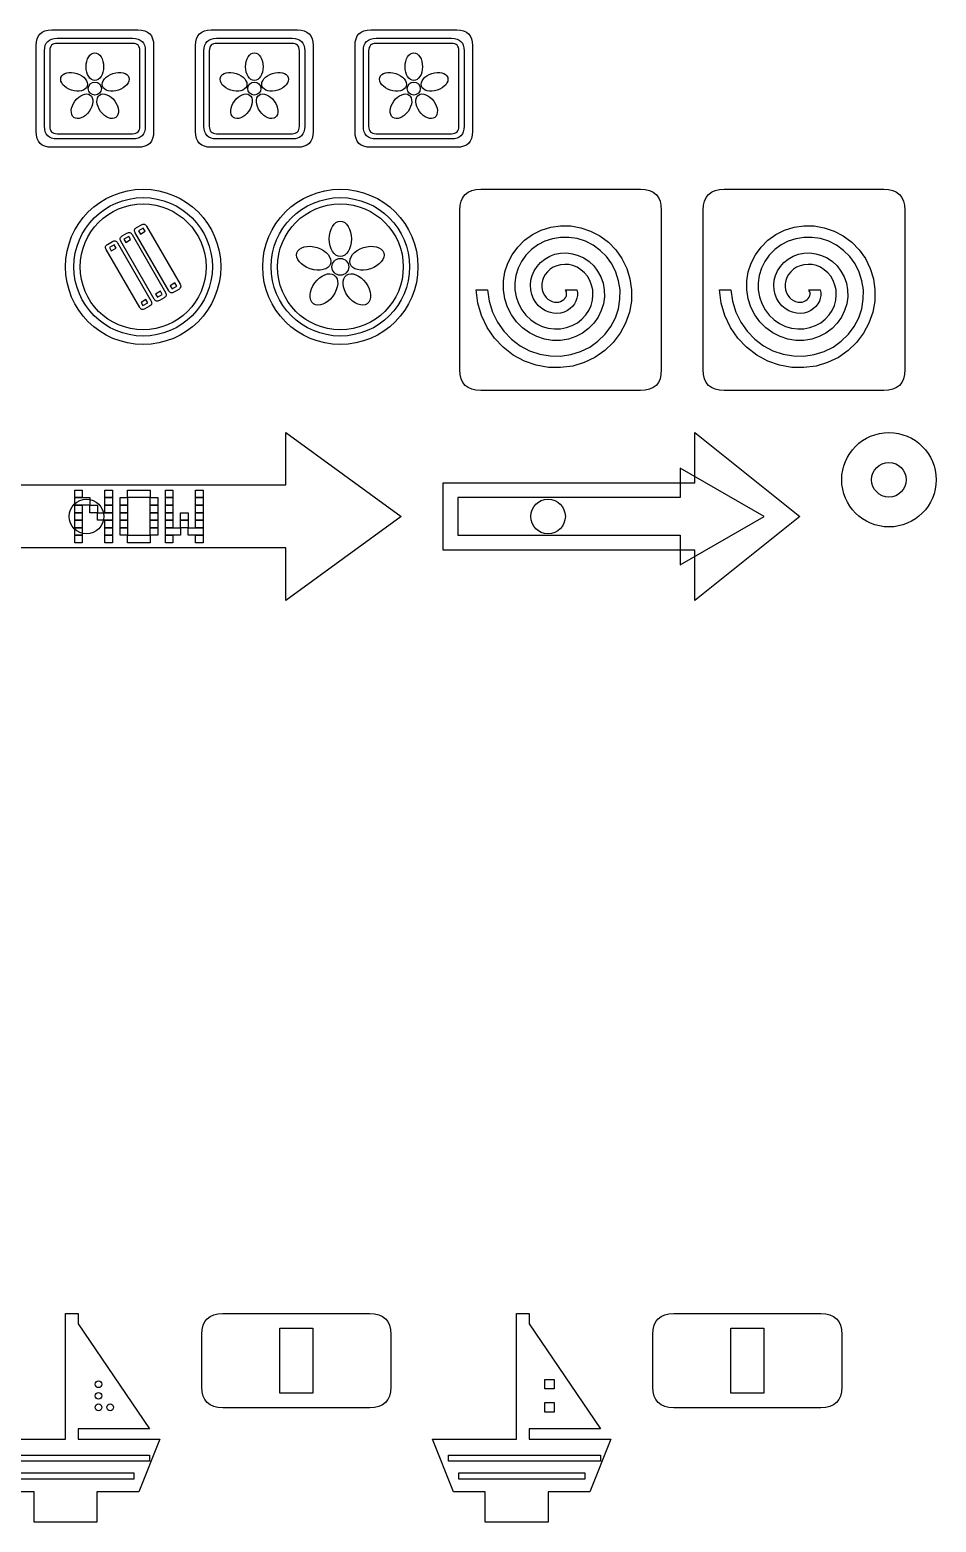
# Model space of a CAD drawing. Extents: x 4 to 296, y 4 to 595.
# Drawn here: x 94.6 to 181, y 315 to 457.3 of the extents above; entities that cross this region are included whole.
import ezdxf

# ---------------------------------------------------------------- set-up
doc = ezdxf.new("R2010")
doc.units = 0
doc.layers.add('CUT', color=1, linetype='CONTINUOUS')
doc.layers.add('RASTER', color=7, linetype='CONTINUOUS')

msp = doc.modelspace()

# ---------------------------------------------------------------- linework, layer by layer
at = {"layer": 'CUT'}
for points in [[(95.2, 455.8), (95.223, 456.152), (95.294, 456.456), (95.411, 456.714), (95.575, 456.925), (95.786, 457.089), (96.044, 457.206), (96.348, 457.277), (96.7, 457.3), (104.9, 457.3), (105.252, 457.277), (105.556, 457.206), (105.814, 457.089), (106.025, 456.925), (106.189, 456.714), (106.306, 456.456), (106.377, 456.152), (106.4, 455.8), (106.4, 447.6), (106.377, 447.248), (106.306, 446.944), (106.189, 446.686), (106.025, 446.475), (105.814, 446.311), (105.556, 446.194), (105.252, 446.123), (104.9, 446.1), (96.7, 446.1), (96.348, 446.123), (96.044, 446.194), (95.786, 446.311), (95.575, 446.475), (95.411, 446.686), (95.294, 446.944), (95.223, 447.248), (95.2, 447.6)], [(110.4, 455.8), (110.423, 456.152), (110.494, 456.456), (110.611, 456.714), (110.775, 456.925), (110.986, 457.089), (111.244, 457.206), (111.548, 457.277), (111.9, 457.3), (120.1, 457.3), (120.452, 457.277), (120.756, 457.206), (121.014, 457.089), (121.225, 456.925), (121.389, 456.714), (121.506, 456.456), (121.577, 456.152), (121.6, 455.8), (121.6, 447.6), (121.577, 447.248), (121.506, 446.944), (121.389, 446.686), (121.225, 446.475), (121.014, 446.311), (120.756, 446.194), (120.452, 446.123), (120.1, 446.1), (111.9, 446.1), (111.548, 446.123), (111.244, 446.194), (110.986, 446.311), (110.775, 446.475), (110.611, 446.686), (110.494, 446.944), (110.423, 447.248), (110.4, 447.6)], [(125.6, 455.8), (125.623, 456.152), (125.694, 456.456), (125.811, 456.714), (125.975, 456.925), (126.186, 457.089), (126.444, 457.206), (126.748, 457.277), (127.1, 457.3), (135.3, 457.3), (135.652, 457.277), (135.956, 457.206), (136.214, 457.089), (136.425, 456.925), (136.589, 456.714), (136.706, 456.456), (136.777, 456.152), (136.8, 455.8), (136.8, 447.6), (136.777, 447.248), (136.706, 446.944), (136.589, 446.686), (136.425, 446.475), (136.214, 446.311), (135.956, 446.194), (135.652, 446.123), (135.3, 446.1), (127.1, 446.1), (126.748, 446.123), (126.444, 446.194), (126.186, 446.311), (125.975, 446.475), (125.811, 446.686), (125.694, 446.944), (125.623, 447.248), (125.6, 447.6)], [(135.6, 440.1), (135.631, 440.569), (135.725, 440.975), (135.881, 441.319), (136.1, 441.6), (136.381, 441.819), (136.725, 441.975), (137.131, 442.069), (137.6, 442.1), (152.8, 442.1), (153.269, 442.069), (153.675, 441.975), (154.019, 441.819), (154.3, 441.6), (154.519, 441.319), (154.675, 440.975), (154.769, 440.569), (154.8, 440.1), (154.8, 424.9), (154.769, 424.431), (154.675, 424.025), (154.519, 423.681), (154.3, 423.4), (154.019, 423.181), (153.675, 423.025), (153.269, 422.931), (152.8, 422.9), (137.6, 422.9), (137.131, 422.931), (136.725, 423.025), (136.381, 423.181), (136.1, 423.4), (135.881, 423.681), (135.725, 424.025), (135.631, 424.431), (135.6, 424.9)], [(158.8, 440.1), (158.831, 440.569), (158.925, 440.975), (159.081, 441.319), (159.3, 441.6), (159.581, 441.819), (159.925, 441.975), (160.331, 442.069), (160.8, 442.1), (176, 442.1), (176.469, 442.069), (176.875, 441.975), (177.219, 441.819), (177.5, 441.6), (177.719, 441.319), (177.875, 440.975), (177.969, 440.569), (178, 440.1), (178, 424.9), (177.969, 424.431), (177.875, 424.025), (177.719, 423.681), (177.5, 423.4), (177.219, 423.181), (176.875, 423.025), (176.469, 422.931), (176, 422.9), (160.8, 422.9), (160.331, 422.931), (159.925, 423.025), (159.581, 423.181), (159.3, 423.4), (159.081, 423.681), (158.925, 424.025), (158.831, 424.431), (158.8, 424.9)], [(88, 413.9), (119, 413.9), (119, 418.9), (130, 410.9), (119, 402.9), (119, 407.9), (88, 407.9), (92, 410.9)], [(134, 414.1), (158, 414.1), (158, 418.9), (168, 410.9), (158, 402.9), (158, 407.7), (134, 407.7)], [(90, 322.9), (98, 322.9), (98, 334.9), (99.2, 334.9), (99.2, 333.9), (106, 323.9), (99.2, 323.9), (99.2, 322.9), (107, 322.9), (105, 317.9), (101, 317.9), (101, 315), (95, 315), (95, 317.9), (92, 317.9)], [(111, 332.9), (111.031, 333.369), (111.125, 333.775), (111.281, 334.119), (111.5, 334.4), (111.781, 334.619), (112.125, 334.775), (112.531, 334.869), (113, 334.9), (127, 334.9), (127.469, 334.869), (127.875, 334.775), (128.219, 334.619), (128.5, 334.4), (128.719, 334.119), (128.875, 333.775), (128.969, 333.369), (129, 332.9), (129, 327.9), (128.969, 327.431), (128.875, 327.025), (128.719, 326.681), (128.5, 326.4), (128.219, 326.181), (127.875, 326.025), (127.469, 325.931), (127, 325.9), (113, 325.9), (112.531, 325.931), (112.125, 326.025), (111.781, 326.181), (111.5, 326.4), (111.281, 326.681), (111.125, 327.025), (111.031, 327.431), (111, 327.9)], [(133, 322.9), (141, 322.9), (141, 334.9), (142.2, 334.9), (142.2, 333.9), (149, 323.9), (142.2, 323.9), (142.2, 322.9), (150, 322.9), (148, 317.9), (144, 317.9), (144, 315), (138, 315), (138, 317.9), (135, 317.9)], [(154, 332.9), (154.031, 333.369), (154.125, 333.775), (154.281, 334.119), (154.5, 334.4), (154.781, 334.619), (155.125, 334.775), (155.531, 334.869), (156, 334.9), (170, 334.9), (170.469, 334.869), (170.875, 334.775), (171.219, 334.619), (171.5, 334.4), (171.719, 334.119), (171.875, 333.775), (171.969, 333.369), (172, 332.9), (172, 327.9), (171.969, 327.431), (171.875, 327.025), (171.719, 326.681), (171.5, 326.4), (171.219, 326.181), (170.875, 326.025), (170.469, 325.931), (170, 325.9), (156, 325.9), (155.531, 325.931), (155.125, 326.025), (154.781, 326.181), (154.5, 326.4), (154.281, 326.681), (154.125, 327.025), (154.031, 327.431), (154, 327.9)], [(118.425, 333.5), (121.575, 333.5), (121.575, 327.3), (118.425, 327.3)], [(161.425, 333.5), (164.575, 333.5), (164.575, 327.3), (161.425, 327.3)]]:
    msp.add_lwpolyline(points, close=True, dxfattribs=at)
for centre, radius in [((105.4, 434.7), 7.4), ((124.2, 434.7), 7.4), ((176.5, 414.4), 4.5), ((176.5, 414.4), 1.65), ((100, 410.9), 1.65), ((144, 410.9), 1.65)]:
    msp.add_circle(centre, radius, dxfattribs=at)
at = {"layer": 'RASTER'}
for points in [[(96, 455.3), (96.019, 455.581), (96.075, 455.825), (96.169, 456.031), (96.3, 456.2), (96.469, 456.331), (96.675, 456.425), (96.919, 456.481), (97.2, 456.5), (104.4, 456.5), (104.681, 456.481), (104.925, 456.425), (105.131, 456.331), (105.3, 456.2), (105.431, 456.031), (105.525, 455.825), (105.581, 455.581), (105.6, 455.3), (105.6, 448.1), (105.581, 447.819), (105.525, 447.575), (105.431, 447.369), (105.3, 447.2), (105.131, 447.069), (104.925, 446.975), (104.681, 446.919), (104.4, 446.9), (97.2, 446.9), (96.919, 446.919), (96.675, 446.975), (96.469, 447.069), (96.3, 447.2), (96.169, 447.369), (96.075, 447.575), (96.019, 447.819), (96, 448.1)], [(96.5, 455.3), (96.5, 448.1), (96.511, 447.936), (96.544, 447.794), (96.598, 447.673), (96.675, 447.575), (96.773, 447.498), (96.894, 447.444), (97.036, 447.411), (97.2, 447.4), (104.4, 447.4), (104.564, 447.411), (104.706, 447.444), (104.827, 447.498), (104.925, 447.575), (105.002, 447.673), (105.056, 447.794), (105.089, 447.936), (105.1, 448.1), (105.1, 455.3), (105.089, 455.464), (105.056, 455.606), (105.002, 455.727), (104.925, 455.825), (104.827, 455.902), (104.706, 455.956), (104.564, 455.989), (104.4, 456), (97.2, 456), (97.036, 455.989), (96.894, 455.956), (96.773, 455.902), (96.675, 455.825), (96.598, 455.727), (96.544, 455.606), (96.511, 455.464), (96.5, 455.3)], [(111.2, 455.3), (111.219, 455.581), (111.275, 455.825), (111.369, 456.031), (111.5, 456.2), (111.669, 456.331), (111.875, 456.425), (112.119, 456.481), (112.4, 456.5), (119.6, 456.5), (119.881, 456.481), (120.125, 456.425), (120.331, 456.331), (120.5, 456.2), (120.631, 456.031), (120.725, 455.825), (120.781, 455.581), (120.8, 455.3), (120.8, 448.1), (120.781, 447.819), (120.725, 447.575), (120.631, 447.369), (120.5, 447.2), (120.331, 447.069), (120.125, 446.975), (119.881, 446.919), (119.6, 446.9), (112.4, 446.9), (112.119, 446.919), (111.875, 446.975), (111.669, 447.069), (111.5, 447.2), (111.369, 447.369), (111.275, 447.575), (111.219, 447.819), (111.2, 448.1)], [(111.7, 455.3), (111.7, 448.1), (111.711, 447.936), (111.744, 447.794), (111.798, 447.673), (111.875, 447.575), (111.973, 447.498), (112.094, 447.444), (112.236, 447.411), (112.4, 447.4), (119.6, 447.4), (119.764, 447.411), (119.906, 447.444), (120.027, 447.498), (120.125, 447.575), (120.202, 447.673), (120.256, 447.794), (120.289, 447.936), (120.3, 448.1), (120.3, 455.3), (120.289, 455.464), (120.256, 455.606), (120.202, 455.727), (120.125, 455.825), (120.027, 455.902), (119.906, 455.956), (119.764, 455.989), (119.6, 456), (112.4, 456), (112.236, 455.989), (112.094, 455.956), (111.973, 455.902), (111.875, 455.825), (111.798, 455.727), (111.744, 455.606), (111.711, 455.464), (111.7, 455.3)], [(126.4, 455.3), (126.419, 455.581), (126.475, 455.825), (126.569, 456.031), (126.7, 456.2), (126.869, 456.331), (127.075, 456.425), (127.319, 456.481), (127.6, 456.5), (134.8, 456.5), (135.081, 456.481), (135.325, 456.425), (135.531, 456.331), (135.7, 456.2), (135.831, 456.031), (135.925, 455.825), (135.981, 455.581), (136, 455.3), (136, 448.1), (135.981, 447.819), (135.925, 447.575), (135.831, 447.369), (135.7, 447.2), (135.531, 447.069), (135.325, 446.975), (135.081, 446.919), (134.8, 446.9), (127.6, 446.9), (127.319, 446.919), (127.075, 446.975), (126.869, 447.069), (126.7, 447.2), (126.569, 447.369), (126.475, 447.575), (126.419, 447.819), (126.4, 448.1)], [(126.9, 455.3), (126.9, 448.1), (126.911, 447.936), (126.944, 447.794), (126.998, 447.673), (127.075, 447.575), (127.173, 447.498), (127.294, 447.444), (127.436, 447.411), (127.6, 447.4), (134.8, 447.4), (134.964, 447.411), (135.106, 447.444), (135.227, 447.498), (135.325, 447.575), (135.402, 447.673), (135.456, 447.794), (135.489, 447.936), (135.5, 448.1), (135.5, 455.3), (135.489, 455.464), (135.456, 455.606), (135.402, 455.727), (135.325, 455.825), (135.227, 455.902), (135.106, 455.956), (134.964, 455.989), (134.8, 456), (127.6, 456), (127.436, 455.989), (127.294, 455.956), (127.173, 455.902), (127.075, 455.825), (126.998, 455.727), (126.944, 455.606), (126.911, 455.464), (126.9, 455.3)], [(101.633, 453.783), (101.616, 453.517), (101.568, 453.27), (101.491, 453.046), (101.389, 452.85), (101.266, 452.689), (101.124, 452.568), (100.968, 452.491), (100.8, 452.464), (100.632, 452.491), (100.476, 452.568), (100.334, 452.689), (100.211, 452.85), (100.109, 453.046), (100.032, 453.27), (99.984, 453.517), (99.967, 453.783), (99.984, 454.049), (100.032, 454.297), (100.109, 454.521), (100.211, 454.716), (100.334, 454.877), (100.476, 454.999), (100.632, 455.076), (100.8, 455.103), (100.968, 455.076), (101.124, 454.999), (101.266, 454.877), (101.389, 454.716), (101.491, 454.521), (101.568, 454.297), (101.616, 454.049), (101.633, 453.783)], [(116.833, 453.783), (116.816, 453.517), (116.768, 453.27), (116.691, 453.046), (116.589, 452.85), (116.466, 452.689), (116.324, 452.568), (116.168, 452.491), (116, 452.464), (115.832, 452.491), (115.676, 452.568), (115.534, 452.689), (115.411, 452.85), (115.309, 453.046), (115.232, 453.27), (115.184, 453.517), (115.167, 453.783), (115.184, 454.049), (115.232, 454.297), (115.309, 454.521), (115.411, 454.716), (115.534, 454.877), (115.676, 454.999), (115.832, 455.076), (116, 455.103), (116.168, 455.076), (116.324, 454.999), (116.466, 454.877), (116.589, 454.716), (116.691, 454.521), (116.768, 454.297), (116.816, 454.049), (116.833, 453.783)], [(132.033, 453.783), (132.016, 453.517), (131.968, 453.27), (131.891, 453.046), (131.789, 452.85), (131.666, 452.689), (131.524, 452.568), (131.368, 452.491), (131.2, 452.464), (131.032, 452.491), (130.876, 452.568), (130.734, 452.689), (130.611, 452.85), (130.509, 453.046), (130.432, 453.27), (130.384, 453.517), (130.367, 453.783), (130.384, 454.049), (130.432, 454.297), (130.509, 454.521), (130.611, 454.716), (130.734, 454.877), (130.876, 454.999), (131.032, 455.076), (131.2, 455.103), (131.368, 455.076), (131.524, 454.999), (131.666, 454.877), (131.789, 454.716), (131.891, 454.521), (131.968, 454.297), (132.016, 454.049), (132.033, 453.783)], [(99.076, 453.136), (99.324, 453.038), (99.544, 452.915), (99.734, 452.773), (99.888, 452.616), (100.003, 452.449), (100.075, 452.277), (100.1, 452.104), (100.074, 451.936), (99.996, 451.785), (99.875, 451.66), (99.715, 451.563), (99.524, 451.495), (99.307, 451.459), (99.07, 451.455), (98.819, 451.485), (98.561, 451.551), (98.314, 451.65), (98.093, 451.772), (97.904, 451.915), (97.749, 452.072), (97.634, 452.239), (97.562, 452.411), (97.538, 452.583), (97.564, 452.751), (97.641, 452.903), (97.763, 453.028), (97.922, 453.125), (98.114, 453.192), (98.331, 453.229), (98.568, 453.233), (98.818, 453.202), (99.076, 453.136)], [(103.039, 451.551), (102.781, 451.485), (102.53, 451.455), (102.293, 451.459), (102.076, 451.495), (101.885, 451.563), (101.725, 451.66), (101.604, 451.785), (101.526, 451.936), (101.5, 452.104), (101.525, 452.277), (101.597, 452.449), (101.712, 452.616), (101.866, 452.773), (102.056, 452.915), (102.276, 453.038), (102.524, 453.136), (102.782, 453.202), (103.032, 453.233), (103.269, 453.229), (103.486, 453.192), (103.678, 453.125), (103.837, 453.028), (103.959, 452.903), (104.036, 452.751), (104.062, 452.583), (104.038, 452.411), (103.966, 452.239), (103.851, 452.072), (103.696, 451.915), (103.507, 451.772), (103.286, 451.65), (103.039, 451.551)], [(114.276, 453.136), (114.524, 453.038), (114.744, 452.915), (114.934, 452.773), (115.088, 452.616), (115.203, 452.449), (115.275, 452.277), (115.3, 452.104), (115.274, 451.936), (115.196, 451.785), (115.075, 451.66), (114.915, 451.563), (114.724, 451.495), (114.507, 451.459), (114.27, 451.455), (114.019, 451.485), (113.761, 451.551), (113.514, 451.65), (113.293, 451.772), (113.104, 451.915), (112.949, 452.072), (112.834, 452.239), (112.762, 452.411), (112.738, 452.583), (112.764, 452.751), (112.841, 452.903), (112.963, 453.028), (113.122, 453.125), (113.314, 453.192), (113.531, 453.229), (113.768, 453.233), (114.018, 453.202), (114.276, 453.136)], [(118.239, 451.551), (117.981, 451.485), (117.73, 451.455), (117.493, 451.459), (117.276, 451.495), (117.085, 451.563), (116.925, 451.66), (116.804, 451.785), (116.726, 451.936), (116.7, 452.104), (116.725, 452.277), (116.797, 452.449), (116.912, 452.616), (117.066, 452.773), (117.256, 452.915), (117.476, 453.038), (117.724, 453.136), (117.982, 453.202), (118.232, 453.233), (118.469, 453.229), (118.686, 453.192), (118.878, 453.125), (119.037, 453.028), (119.159, 452.903), (119.236, 452.751), (119.262, 452.583), (119.238, 452.411), (119.166, 452.239), (119.051, 452.072), (118.896, 451.915), (118.707, 451.772), (118.486, 451.65), (118.239, 451.551)], [(129.476, 453.136), (129.724, 453.038), (129.944, 452.915), (130.134, 452.773), (130.288, 452.616), (130.403, 452.449), (130.475, 452.277), (130.5, 452.104), (130.474, 451.936), (130.396, 451.785), (130.275, 451.66), (130.115, 451.563), (129.924, 451.495), (129.707, 451.459), (129.47, 451.455), (129.219, 451.485), (128.961, 451.551), (128.714, 451.65), (128.493, 451.772), (128.304, 451.915), (128.149, 452.072), (128.034, 452.239), (127.962, 452.411), (127.938, 452.583), (127.964, 452.751), (128.041, 452.903), (128.163, 453.028), (128.322, 453.125), (128.514, 453.192), (128.731, 453.229), (128.968, 453.233), (129.218, 453.202), (129.476, 453.136)], [(133.439, 451.551), (133.181, 451.485), (132.93, 451.455), (132.693, 451.459), (132.476, 451.495), (132.285, 451.563), (132.125, 451.66), (132.004, 451.785), (131.926, 451.936), (131.9, 452.104), (131.925, 452.277), (131.997, 452.449), (132.112, 452.616), (132.266, 452.773), (132.456, 452.915), (132.676, 453.038), (132.924, 453.136), (133.182, 453.202), (133.432, 453.233), (133.669, 453.229), (133.886, 453.192), (134.078, 453.125), (134.237, 453.028), (134.359, 452.903), (134.436, 452.751), (134.462, 452.583), (134.438, 452.411), (134.366, 452.239), (134.251, 452.072), (134.096, 451.915), (133.907, 451.772), (133.686, 451.65), (133.439, 451.551)], [(98.901, 450.504), (99.071, 450.71), (99.256, 450.881), (99.45, 451.018), (99.647, 451.116), (99.842, 451.174), (100.028, 451.189), (100.199, 451.159), (100.351, 451.082), (100.471, 450.962), (100.552, 450.808), (100.595, 450.626), (100.601, 450.423), (100.568, 450.205), (100.499, 449.979), (100.392, 449.75), (100.25, 449.525), (100.08, 449.32), (99.895, 449.148), (99.701, 449.012), (99.504, 448.914), (99.309, 448.856), (99.123, 448.841), (98.952, 448.87), (98.8, 448.947), (98.68, 449.068), (98.599, 449.222), (98.556, 449.403), (98.55, 449.606), (98.583, 449.824), (98.653, 450.05), (98.759, 450.279), (98.901, 450.504)], [(101.35, 449.525), (101.208, 449.75), (101.101, 449.979), (101.032, 450.205), (100.999, 450.423), (101.005, 450.626), (101.048, 450.808), (101.129, 450.962), (101.249, 451.082), (101.401, 451.159), (101.572, 451.189), (101.758, 451.174), (101.953, 451.116), (102.15, 451.018), (102.344, 450.881), (102.529, 450.71), (102.699, 450.504), (102.841, 450.279), (102.947, 450.05), (103.017, 449.824), (103.05, 449.606), (103.044, 449.403), (103.001, 449.222), (102.92, 449.068), (102.8, 448.947), (102.648, 448.87), (102.477, 448.841), (102.291, 448.856), (102.096, 448.914), (101.899, 449.012), (101.705, 449.148), (101.52, 449.32), (101.35, 449.525)], [(114.101, 450.504), (114.271, 450.71), (114.456, 450.881), (114.65, 451.018), (114.847, 451.116), (115.042, 451.174), (115.228, 451.189), (115.399, 451.159), (115.551, 451.082), (115.671, 450.962), (115.752, 450.808), (115.795, 450.626), (115.801, 450.423), (115.768, 450.205), (115.699, 449.979), (115.592, 449.75), (115.45, 449.525), (115.28, 449.32), (115.095, 449.148), (114.901, 449.012), (114.704, 448.914), (114.509, 448.856), (114.323, 448.841), (114.152, 448.87), (114, 448.947), (113.88, 449.068), (113.799, 449.222), (113.756, 449.403), (113.75, 449.606), (113.783, 449.824), (113.853, 450.05), (113.959, 450.279), (114.101, 450.504)], [(116.55, 449.525), (116.408, 449.75), (116.301, 449.979), (116.232, 450.205), (116.199, 450.423), (116.205, 450.626), (116.248, 450.808), (116.329, 450.962), (116.449, 451.082), (116.601, 451.159), (116.772, 451.189), (116.958, 451.174), (117.153, 451.116), (117.35, 451.018), (117.544, 450.881), (117.729, 450.71), (117.899, 450.504), (118.041, 450.279), (118.147, 450.05), (118.217, 449.824), (118.25, 449.606), (118.244, 449.403), (118.201, 449.222), (118.12, 449.068), (118, 448.947), (117.848, 448.87), (117.677, 448.841), (117.491, 448.856), (117.296, 448.914), (117.099, 449.012), (116.905, 449.148), (116.72, 449.32), (116.55, 449.525)], [(129.301, 450.504), (129.471, 450.71), (129.656, 450.881), (129.85, 451.018), (130.047, 451.116), (130.242, 451.174), (130.428, 451.189), (130.599, 451.159), (130.751, 451.082), (130.871, 450.962), (130.952, 450.808), (130.995, 450.626), (131.001, 450.423), (130.968, 450.205), (130.899, 449.979), (130.792, 449.75), (130.65, 449.525), (130.48, 449.32), (130.295, 449.148), (130.101, 449.012), (129.904, 448.914), (129.709, 448.856), (129.523, 448.841), (129.352, 448.87), (129.2, 448.947), (129.08, 449.068), (128.999, 449.222), (128.956, 449.403), (128.95, 449.606), (128.983, 449.824), (129.053, 450.05), (129.159, 450.279), (129.301, 450.504)], [(131.75, 449.525), (131.608, 449.75), (131.501, 449.979), (131.432, 450.205), (131.399, 450.423), (131.405, 450.626), (131.448, 450.808), (131.529, 450.962), (131.649, 451.082), (131.801, 451.159), (131.972, 451.189), (132.158, 451.174), (132.353, 451.116), (132.55, 451.018), (132.744, 450.881), (132.929, 450.71), (133.099, 450.504), (133.241, 450.279), (133.347, 450.05), (133.417, 449.824), (133.45, 449.606), (133.444, 449.403), (133.401, 449.222), (133.32, 449.068), (133.2, 448.947), (133.048, 448.87), (132.877, 448.841), (132.691, 448.856), (132.496, 448.914), (132.299, 449.012), (132.105, 449.148), (131.92, 449.32), (131.75, 449.525)], [(104.648, 437.957), (104.611, 438.032), (104.589, 438.103), (104.583, 438.169), (104.591, 438.232), (104.615, 438.291), (104.654, 438.345), (104.708, 438.396), (104.778, 438.442), (105.239, 438.709), (105.314, 438.745), (105.385, 438.767), (105.451, 438.773), (105.514, 438.765), (105.573, 438.741), (105.627, 438.702), (105.678, 438.648), (105.724, 438.579), (108.921, 433.041), (108.958, 432.967), (108.979, 432.896), (108.986, 432.829), (108.977, 432.766), (108.953, 432.708), (108.914, 432.653), (108.86, 432.603), (108.791, 432.556), (108.33, 432.29), (108.255, 432.253), (108.184, 432.231), (108.117, 432.225), (108.054, 432.234), (107.996, 432.257), (107.941, 432.296), (107.891, 432.351), (107.844, 432.42)], [(104.955, 438.135), (105.133, 437.827), (105.594, 438.093), (105.417, 438.401), (104.955, 438.135)], [(125.266, 437.364), (125.244, 437.024), (125.182, 436.707), (125.084, 436.421), (124.953, 436.171), (124.796, 435.965), (124.615, 435.809), (124.415, 435.711), (124.2, 435.677), (123.985, 435.711), (123.785, 435.809), (123.604, 435.965), (123.447, 436.171), (123.316, 436.421), (123.218, 436.707), (123.156, 437.024), (123.134, 437.364), (123.156, 437.704), (123.218, 438.021), (123.316, 438.307), (123.447, 438.557), (123.604, 438.763), (123.785, 438.919), (123.985, 439.017), (124.2, 439.051), (124.415, 439.017), (124.615, 438.919), (124.796, 438.763), (124.953, 438.557), (125.084, 438.307), (125.182, 438.021), (125.244, 437.704), (125.266, 437.364)], [(146.75, 432.5), (146.795, 432.247), (146.798, 431.981), (146.755, 431.708), (146.665, 431.436), (146.526, 431.174), (146.341, 430.93), (146.111, 430.713), (145.84, 430.53), (145.534, 430.39), (145.2, 430.299), (144.845, 430.261), (144.479, 430.282), (144.112, 430.364), (143.753, 430.508), (143.413, 430.713), (143.103, 430.976), (142.832, 431.294), (142.611, 431.659), (142.447, 432.064), (142.347, 432.5), (142.318, 432.956), (142.363, 433.422), (142.484, 433.884), (142.681, 434.33), (142.952, 434.748), (143.293, 435.124), (143.698, 435.448), (144.157, 435.709), (144.662, 435.897), (145.2, 436.004), (145.758, 436.025), (146.323, 435.957), (146.88, 435.796), (147.413, 435.546), (147.908, 435.208), (148.351, 434.789), (148.729, 434.298), (149.028, 433.744), (149.24, 433.14), (149.356, 432.5), (149.369, 431.84), (149.276, 431.176), (149.077, 430.525), (148.773, 429.904), (148.369, 429.331), (147.872, 428.822), (147.294, 428.391), (146.645, 428.052), (145.942, 427.817), (145.2, 427.693), (144.438, 427.688), (143.674, 427.804), (142.929, 428.043), (142.221, 428.4), (141.571, 428.871), (140.995, 429.445), (140.511, 430.111), (140.133, 430.854), (139.873, 431.656), (139.742, 432.5), (139.744, 433.364), (139.885, 434.227), (140.162, 435.067), (140.573, 435.862), (141.11, 436.59), (141.762, 437.232), (142.515, 437.77), (143.352, 438.187), (144.254, 438.47), (145.2, 438.61), (146.166, 438.599), (147.128, 438.435), (148.063, 438.118), (148.944, 437.654), (149.751, 437.051), (150.459, 436.321), (151.05, 435.481), (151.506, 434.549), (151.814, 433.547), (151.961, 432.5), (151.942, 431.432), (151.754, 430.37), (151.398, 429.342), (150.881, 428.373), (150.211, 427.489), (149.404, 426.714), (148.477, 426.069), (147.45, 425.574), (146.349, 425.243), (145.2, 425.087), (144.03, 425.114), (142.869, 425.326), (141.746, 425.721), (140.69, 426.292), (139.728, 427.028), (138.887, 427.913), (138.189, 428.928), (137.655, 430.048), (137.3, 431.249), (137.136, 432.5), (138.236, 432.5), (138.386, 431.421), (138.701, 430.388), (139.169, 429.427), (139.777, 428.56), (140.506, 427.806), (141.336, 427.182), (142.245, 426.701), (143.209, 426.372), (144.202, 426.201), (145.2, 426.187), (146.177, 426.329), (147.11, 426.62), (147.977, 427.05), (148.757, 427.604), (149.433, 428.267), (149.991, 429.019), (150.418, 429.841), (150.708, 430.71), (150.856, 431.604), (150.861, 432.5), (150.727, 433.375), (150.46, 434.209), (150.07, 434.981), (149.569, 435.674), (148.973, 436.273), (148.298, 436.764), (147.563, 437.138), (146.788, 437.389), (145.994, 437.512), (145.2, 437.51), (144.426, 437.384), (143.692, 437.141), (143.014, 436.79), (142.408, 436.342), (141.888, 435.812), (141.463, 435.215), (141.143, 434.567), (140.931, 433.887), (140.831, 433.192), (140.842, 432.5), (140.96, 431.828), (141.179, 431.193), (141.491, 430.61), (141.885, 430.091), (142.348, 429.648), (142.868, 429.29), (143.428, 429.023), (144.014, 428.851), (144.61, 428.774), (145.2, 428.793), (145.77, 428.903), (146.305, 429.098), (146.794, 429.371), (147.226, 429.712), (147.591, 430.109), (147.883, 430.551), (148.097, 431.024), (148.23, 431.516), (148.282, 432.012), (148.256, 432.5), (148.154, 432.968), (147.982, 433.404), (147.748, 433.798), (147.461, 434.143), (147.13, 434.43), (146.766, 434.656), (146.38, 434.816), (145.983, 434.91), (145.586, 434.939), (145.2, 434.904), (144.834, 434.81), (144.497, 434.663), (144.197, 434.468), (143.94, 434.234), (143.73, 433.97), (143.571, 433.683), (143.464, 433.384), (143.409, 433.082), (143.404, 432.784), (143.447, 432.5), (143.533, 432.236), (143.657, 431.999), (143.812, 431.793), (143.993, 431.623), (144.191, 431.491), (144.399, 431.398), (144.611, 431.345), (144.819, 431.329), (145.018, 431.348), (145.2, 431.399), (145.362, 431.476), (145.5, 431.576), (145.611, 431.693), (145.694, 431.82), (145.749, 431.951), (145.775, 432.082), (145.775, 432.207), (145.752, 432.321), (145.709, 432.419), (145.65, 432.5)], [(169.95, 432.5), (169.995, 432.247), (169.998, 431.981), (169.955, 431.708), (169.865, 431.436), (169.726, 431.174), (169.541, 430.93), (169.311, 430.713), (169.04, 430.53), (168.734, 430.39), (168.4, 430.299), (168.045, 430.261), (167.679, 430.282), (167.312, 430.364), (166.953, 430.508), (166.613, 430.713), (166.303, 430.976), (166.032, 431.294), (165.811, 431.659), (165.647, 432.064), (165.547, 432.5), (165.518, 432.956), (165.563, 433.422), (165.684, 433.884), (165.881, 434.33), (166.152, 434.748), (166.493, 435.124), (166.898, 435.448), (167.357, 435.709), (167.862, 435.897), (168.4, 436.004), (168.958, 436.025), (169.523, 435.957), (170.08, 435.796), (170.613, 435.546), (171.108, 435.208), (171.551, 434.789), (171.929, 434.298), (172.228, 433.744), (172.44, 433.14), (172.556, 432.5), (172.569, 431.84), (172.476, 431.176), (172.277, 430.525), (171.973, 429.904), (171.569, 429.331), (171.072, 428.822), (170.494, 428.391), (169.845, 428.052), (169.142, 427.817), (168.4, 427.693), (167.638, 427.688), (166.874, 427.804), (166.129, 428.043), (165.421, 428.4), (164.771, 428.871), (164.195, 429.445), (163.711, 430.111), (163.333, 430.854), (163.073, 431.656), (162.942, 432.5), (162.944, 433.364), (163.085, 434.227), (163.362, 435.067), (163.773, 435.862), (164.31, 436.59), (164.962, 437.232), (165.715, 437.77), (166.552, 438.187), (167.454, 438.47), (168.4, 438.61), (169.366, 438.599), (170.328, 438.435), (171.263, 438.118), (172.144, 437.654), (172.951, 437.051), (173.659, 436.321), (174.25, 435.481), (174.706, 434.549), (175.014, 433.547), (175.161, 432.5), (175.142, 431.432), (174.954, 430.37), (174.598, 429.342), (174.081, 428.373), (173.411, 427.489), (172.604, 426.714), (171.677, 426.069), (170.65, 425.574), (169.549, 425.243), (168.4, 425.087), (167.23, 425.114), (166.069, 425.326), (164.946, 425.721), (163.89, 426.292), (162.928, 427.028), (162.087, 427.913), (161.389, 428.928), (160.855, 430.048), (160.5, 431.249), (160.336, 432.5), (161.436, 432.5), (161.586, 431.421), (161.901, 430.388), (162.369, 429.427), (162.977, 428.56), (163.706, 427.806), (164.536, 427.182), (165.445, 426.701), (166.409, 426.372), (167.402, 426.201), (168.4, 426.187), (169.377, 426.329), (170.31, 426.62), (171.177, 427.05), (171.957, 427.604), (172.633, 428.267), (173.191, 429.019), (173.618, 429.841), (173.908, 430.71), (174.056, 431.604), (174.061, 432.5), (173.927, 433.375), (173.66, 434.209), (173.27, 434.981), (172.769, 435.674), (172.173, 436.273), (171.498, 436.764), (170.763, 437.138), (169.988, 437.389), (169.194, 437.512), (168.4, 437.51), (167.626, 437.384), (166.892, 437.141), (166.214, 436.79), (165.608, 436.342), (165.088, 435.812), (164.663, 435.215), (164.343, 434.567), (164.131, 433.887), (164.031, 433.192), (164.042, 432.5), (164.16, 431.828), (164.379, 431.193), (164.691, 430.61), (165.085, 430.091), (165.548, 429.648), (166.068, 429.29), (166.628, 429.023), (167.214, 428.851), (167.81, 428.774), (168.4, 428.793), (168.97, 428.903), (169.505, 429.098), (169.994, 429.371), (170.426, 429.712), (170.791, 430.109), (171.083, 430.551), (171.297, 431.024), (171.43, 431.516), (171.482, 432.012), (171.456, 432.5), (171.354, 432.968), (171.182, 433.404), (170.948, 433.798), (170.661, 434.143), (170.33, 434.43), (169.966, 434.656), (169.58, 434.816), (169.183, 434.91), (168.786, 434.939), (168.4, 434.904), (168.034, 434.81), (167.697, 434.663), (167.397, 434.468), (167.14, 434.234), (166.93, 433.97), (166.771, 433.683), (166.664, 433.384), (166.609, 433.082), (166.604, 432.784), (166.647, 432.5), (166.733, 432.236), (166.857, 431.999), (167.012, 431.793), (167.193, 431.623), (167.391, 431.491), (167.599, 431.398), (167.811, 431.345), (168.019, 431.329), (168.218, 431.348), (168.4, 431.399), (168.562, 431.476), (168.7, 431.576), (168.811, 431.693), (168.894, 431.82), (168.949, 431.951), (168.975, 432.082), (168.975, 432.207), (168.952, 432.321), (168.909, 432.419), (168.85, 432.5)], [(101.879, 436.359), (101.842, 436.433), (101.821, 436.504), (101.814, 436.571), (101.823, 436.634), (101.847, 436.692), (101.886, 436.747), (101.94, 436.797), (102.009, 436.844), (102.47, 437.11), (102.545, 437.147), (102.616, 437.169), (102.683, 437.175), (102.746, 437.166), (102.804, 437.143), (102.859, 437.104), (102.909, 437.049), (102.956, 436.98), (106.152, 431.443), (106.189, 431.368), (106.211, 431.297), (106.217, 431.231), (106.209, 431.168), (106.185, 431.109), (106.146, 431.055), (106.092, 431.004), (106.022, 430.958), (105.561, 430.691), (105.486, 430.655), (105.415, 430.633), (105.349, 430.627), (105.286, 430.635), (105.227, 430.659), (105.173, 430.698), (105.122, 430.752), (105.076, 430.821)], [(103.263, 437.158), (103.226, 437.233), (103.205, 437.303), (103.198, 437.37), (103.207, 437.433), (103.231, 437.491), (103.27, 437.546), (103.324, 437.596), (103.393, 437.643), (103.855, 437.909), (103.93, 437.946), (104, 437.968), (104.067, 437.974), (104.13, 437.966), (104.188, 437.942), (104.243, 437.903), (104.293, 437.849), (104.34, 437.779), (107.537, 432.242), (107.574, 432.167), (107.595, 432.097), (107.602, 432.03), (107.593, 431.967), (107.569, 431.909), (107.53, 431.854), (107.476, 431.804), (107.407, 431.757), (106.945, 431.491), (106.87, 431.454), (106.8, 431.432), (106.733, 431.426), (106.67, 431.434), (106.612, 431.458), (106.557, 431.497), (106.507, 431.551), (106.46, 431.621)], [(103.571, 437.335), (103.748, 437.028), (104.21, 437.294), (104.032, 437.602), (103.571, 437.335)], [(102.187, 436.536), (102.364, 436.228), (102.826, 436.495), (102.648, 436.803), (102.187, 436.536)], [(121.996, 436.537), (122.312, 436.411), (122.594, 436.254), (122.837, 436.072), (123.034, 435.871), (123.181, 435.658), (123.273, 435.437), (123.305, 435.217), (123.271, 435.002), (123.172, 434.808), (123.017, 434.648), (122.813, 434.524), (122.568, 434.438), (122.29, 434.391), (121.988, 434.386), (121.667, 434.425), (121.337, 434.51), (121.02, 434.635), (120.738, 434.792), (120.496, 434.974), (120.299, 435.175), (120.152, 435.389), (120.06, 435.609), (120.028, 435.83), (120.062, 436.045), (120.161, 436.238), (120.316, 436.398), (120.52, 436.522), (120.765, 436.609), (121.042, 436.655), (121.345, 436.66), (121.666, 436.621), (121.996, 436.537)], [(127.063, 434.51), (126.733, 434.425), (126.412, 434.386), (126.11, 434.391), (125.832, 434.438), (125.587, 434.524), (125.383, 434.648), (125.228, 434.808), (125.129, 435.002), (125.095, 435.217), (125.127, 435.437), (125.219, 435.658), (125.366, 435.871), (125.563, 436.072), (125.806, 436.254), (126.088, 436.411), (126.404, 436.537), (126.734, 436.621), (127.055, 436.66), (127.358, 436.655), (127.635, 436.609), (127.88, 436.522), (128.084, 436.398), (128.239, 436.238), (128.338, 436.045), (128.372, 435.83), (128.34, 435.609), (128.248, 435.389), (128.101, 435.175), (127.904, 434.974), (127.662, 434.792), (127.38, 434.635), (127.063, 434.51)], [(121.772, 433.171), (121.989, 433.433), (122.226, 433.653), (122.474, 433.827), (122.726, 433.953), (122.974, 434.027), (123.212, 434.046), (123.432, 434.008), (123.626, 433.91), (123.779, 433.756), (123.883, 433.559), (123.938, 433.326), (123.945, 433.067), (123.903, 432.789), (123.815, 432.499), (123.679, 432.206), (123.496, 431.918), (123.279, 431.656), (123.042, 431.436), (122.795, 431.262), (122.542, 431.137), (122.294, 431.063), (122.056, 431.043), (121.836, 431.081), (121.642, 431.18), (121.489, 431.334), (121.385, 431.531), (121.33, 431.763), (121.323, 432.022), (121.365, 432.301), (121.454, 432.591), (121.59, 432.883), (121.772, 433.171)], [(124.904, 431.918), (124.721, 432.206), (124.585, 432.499), (124.497, 432.789), (124.455, 433.067), (124.462, 433.326), (124.517, 433.559), (124.621, 433.756), (124.774, 433.91), (124.968, 434.008), (125.188, 434.046), (125.426, 434.027), (125.674, 433.953), (125.926, 433.827), (126.174, 433.653), (126.411, 433.433), (126.628, 433.171), (126.81, 432.883), (126.946, 432.591), (127.035, 432.301), (127.077, 432.022), (127.07, 431.763), (127.015, 431.531), (126.911, 431.334), (126.758, 431.18), (126.564, 431.081), (126.344, 431.043), (126.106, 431.063), (125.858, 431.137), (125.605, 431.262), (125.358, 431.436), (125.121, 431.656), (124.904, 431.918)], [(107.974, 432.905), (108.152, 432.597), (108.613, 432.864), (108.436, 433.172), (107.974, 432.905)], [(105.206, 431.307), (105.383, 430.999), (105.845, 431.265), (105.667, 431.573), (105.206, 431.307)], [(106.59, 432.106), (106.768, 431.798), (107.229, 432.065), (107.052, 432.372), (106.59, 432.106)], [(134, 414.1), (158, 414.1), (158, 418.9), (168, 410.9), (158, 402.9), (158, 407.7), (134, 407.7)], [(135.4, 412.7), (135.4, 409.1), (156.6, 409.1), (156.6, 406.3), (164.6, 410.9), (156.6, 415.5), (156.6, 412.7), (135.4, 412.7)], [(98.88, 413.42), (99.6, 413.42), (99.6, 412.7), (98.88, 412.7)], [(98.88, 412.7), (100.32, 412.7), (100.32, 411.98), (98.88, 411.98)], [(101.76, 413.42), (102.48, 413.42), (102.48, 412.7), (101.76, 412.7)], [(101.76, 412.7), (102.48, 412.7), (102.48, 411.98), (101.76, 411.98)], [(103.2, 412.7), (103.92, 412.7), (103.92, 411.98), (103.2, 411.98)], [(103.92, 413.42), (106.08, 413.42), (106.08, 412.7), (103.92, 412.7)], [(106.08, 412.7), (106.8, 412.7), (106.8, 411.98), (106.08, 411.98)], [(107.52, 413.42), (108.24, 413.42), (108.24, 412.7), (107.52, 412.7)], [(107.52, 412.7), (108.24, 412.7), (108.24, 411.98), (107.52, 411.98)], [(110.4, 413.42), (111.12, 413.42), (111.12, 412.7), (110.4, 412.7)], [(110.4, 412.7), (111.12, 412.7), (111.12, 411.98), (110.4, 411.98)], [(98.88, 411.98), (99.6, 411.98), (99.6, 411.26), (98.88, 411.26)], [(98.88, 411.26), (99.6, 411.26), (99.6, 410.54), (98.88, 410.54)], [(100.32, 411.98), (101.04, 411.98), (101.04, 411.26), (100.32, 411.26)], [(101.04, 411.26), (102.48, 411.26), (102.48, 410.54), (101.04, 410.54)], [(101.76, 411.98), (102.48, 411.98), (102.48, 411.26), (101.76, 411.26)], [(103.2, 411.98), (103.92, 411.98), (103.92, 411.26), (103.2, 411.26)], [(103.2, 411.26), (103.92, 411.26), (103.92, 410.54), (103.2, 410.54)], [(106.08, 411.98), (106.8, 411.98), (106.8, 411.26), (106.08, 411.26)], [(106.08, 411.26), (106.8, 411.26), (106.8, 410.54), (106.08, 410.54)], [(107.52, 411.98), (108.24, 411.98), (108.24, 411.26), (107.52, 411.26)], [(107.52, 411.26), (108.24, 411.26), (108.24, 410.54), (107.52, 410.54)], [(108.96, 411.26), (109.68, 411.26), (109.68, 410.54), (108.96, 410.54)], [(110.4, 411.98), (111.12, 411.98), (111.12, 411.26), (110.4, 411.26)], [(110.4, 411.26), (111.12, 411.26), (111.12, 410.54), (110.4, 410.54)], [(98.88, 410.54), (99.6, 410.54), (99.6, 409.82), (98.88, 409.82)], [(101.76, 410.54), (102.48, 410.54), (102.48, 409.82), (101.76, 409.82)], [(103.2, 410.54), (103.92, 410.54), (103.92, 409.82), (103.2, 409.82)], [(106.08, 410.54), (106.8, 410.54), (106.8, 409.82), (106.08, 409.82)], [(107.52, 410.54), (108.24, 410.54), (108.24, 409.82), (107.52, 409.82)], [(108.96, 410.54), (109.68, 410.54), (109.68, 409.82), (108.96, 409.82)], [(110.4, 410.54), (111.12, 410.54), (111.12, 409.82), (110.4, 409.82)], [(98.88, 409.82), (99.6, 409.82), (99.6, 409.1), (98.88, 409.1)], [(98.88, 409.1), (99.6, 409.1), (99.6, 408.38), (98.88, 408.38)], [(101.76, 409.82), (102.48, 409.82), (102.48, 409.1), (101.76, 409.1)], [(101.76, 409.1), (102.48, 409.1), (102.48, 408.38), (101.76, 408.38)], [(103.2, 409.82), (103.92, 409.82), (103.92, 409.1), (103.2, 409.1)], [(103.92, 409.1), (106.08, 409.1), (106.08, 408.38), (103.92, 408.38)], [(106.08, 409.82), (106.8, 409.82), (106.8, 409.1), (106.08, 409.1)], [(107.52, 409.82), (108.96, 409.82), (108.96, 409.1), (107.52, 409.1)], [(107.52, 409.1), (108.24, 409.1), (108.24, 408.38), (107.52, 408.38)], [(109.68, 409.82), (111.12, 409.82), (111.12, 409.1), (109.68, 409.1)], [(110.4, 409.1), (111.12, 409.1), (111.12, 408.38), (110.4, 408.38)], [(143.7, 328.6), (144.6, 328.6), (144.6, 327.7), (143.7, 327.7)], [(143.7, 326.4), (144.6, 326.4), (144.6, 325.5), (143.7, 325.5)], [(91.5, 321.4), (106, 321.4), (106, 320.8), (91.5, 320.8)], [(134.5, 321.4), (149, 321.4), (149, 320.8), (134.5, 320.8)], [(92.5, 319.7), (104.5, 319.7), (104.5, 319.1), (92.5, 319.1)], [(135.5, 319.7), (147.5, 319.7), (147.5, 319.1), (135.5, 319.1)]]:
    msp.add_lwpolyline(points, close=True, dxfattribs=at)
for centre, radius in [((100.8, 451.7), 0.625), ((116, 451.7), 0.625), ((131.2, 451.7), 0.625), ((105.4, 434.7), 6.6), ((124.2, 434.7), 6.6), ((105.4, 434.7), 6), ((124.2, 434.7), 6), ((124.2, 434.7), 0.799), ((101.15, 328.15), 0.32), ((101.15, 327.05), 0.32), ((101.15, 325.95), 0.32), ((102.25, 325.95), 0.32)]:
    msp.add_circle(centre, radius, dxfattribs=at)

doc.saveas('drawing.dxf')
